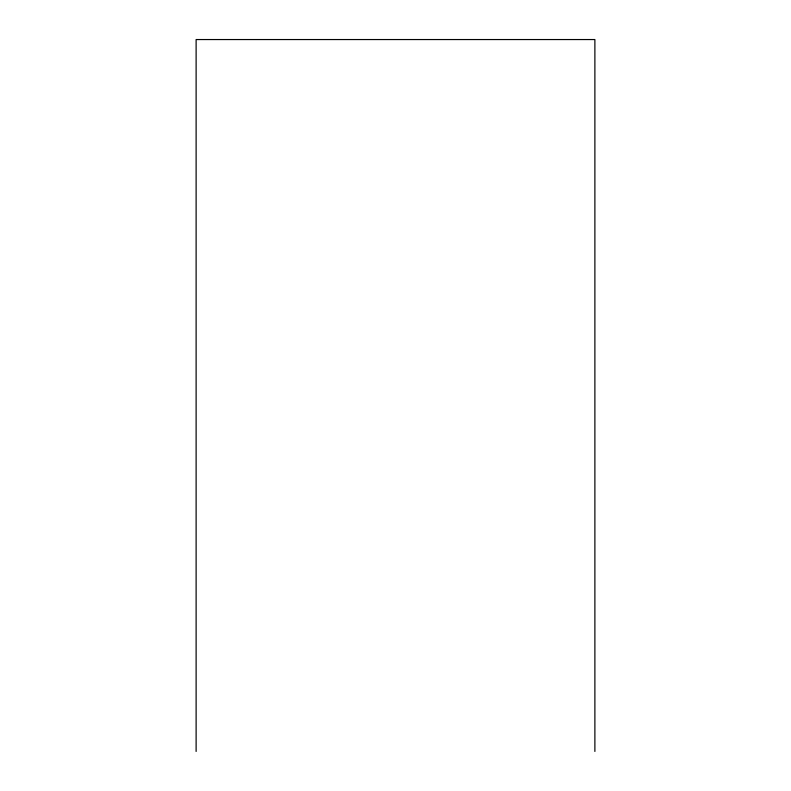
<?xml version="1.0" encoding="UTF-8"?>
<svg xmlns="http://www.w3.org/2000/svg" width="791" height="791" viewBox="0 0 791 791"><rect width="100%" height="100%" fill="white"/><g stroke="black" fill="none" stroke-linecap="round" stroke-linejoin="round"><path stroke-width="1.19" d="M594.881 751.45L594.881 39.55L196.119 39.55L196.119 751.45"/></g></svg>
